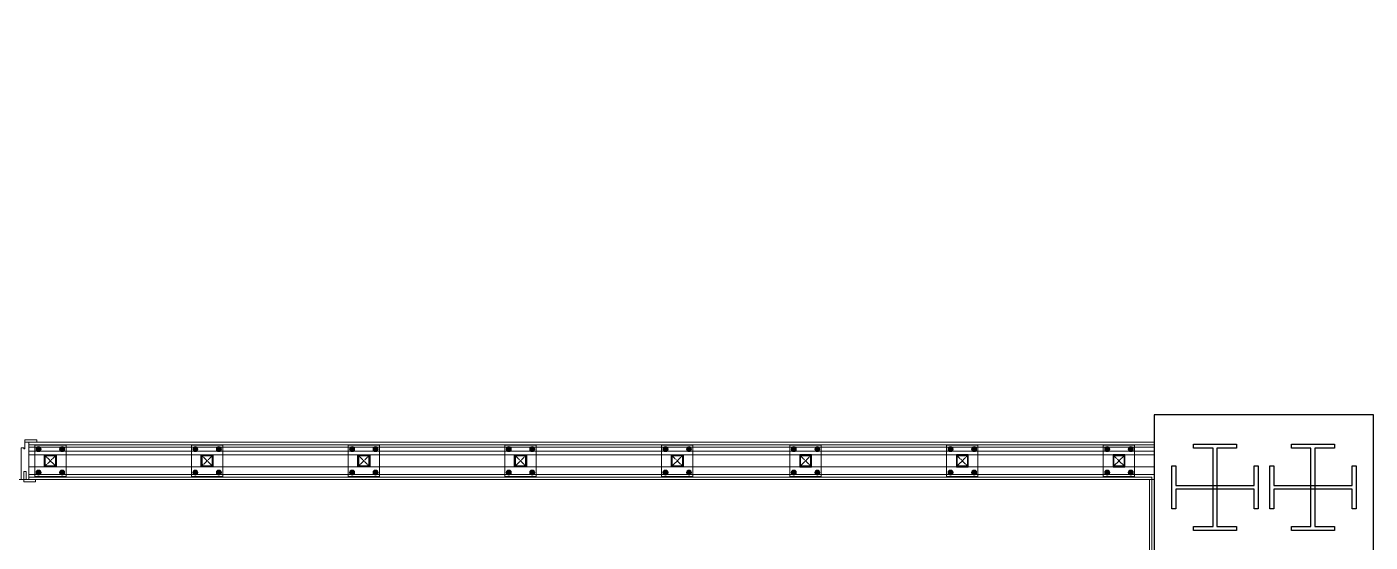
# Model space of a CAD drawing. Header units: centimetres. Extents: x 394264 to 551709, y 50011 to 59011.
# Drawn here: x 512901 to 513587, y 53891 to 54154 of the extents above; entities that cross this region are included whole.
import ezdxf

# ---------------------------------------------------------------- set-up
doc = ezdxf.new("R2010")
doc.units = ezdxf.units.CM
for name, pattern in [('CHAIN', [0.3543, 0.2362, -0.0295, 0.0591, -0.0295]), ('DASHDOT', [25.4, 12.7, -6.35, 0, -6.35]), ('M00$0$CENTER', [50.8, 31.75, -6.35, 6.35, -6.35])]:
    doc.linetypes.add(name, pattern=pattern)
doc.layers.get('0').update_dxf_attribs({"lineweight": 9})
doc.layers.add('-MH_Ad', color=1, linetype='Continuous', lineweight=9, true_color=0xff0000)
doc.layers.add('DV_alçıpanel_duvar_yeni', color=1, linetype='Continuous', lineweight=20, true_color=0xff0000)
for name, color, linetype, lineweight in [('0-KRCN-MİMARİ-220526', 8, 'Continuous', 9), ('A_Aks', 30, 'DASHDOT', 9), ('A_celik', 1, 'Continuous', 25), ('A_Duvar-alçiplak', 3, 'Continuous', 30), ('D_Alcipan_YL', 13, 'BATTING', 13), ('DV_akustik', 31, 'Continuous', 13), ('G_0.09', 254, 'Continuous', 9), ('G_0.13', 145, 'Continuous', 13), ('M00$0$A_Iskelet', 20, 'Continuous', 25), ('M00$0$D_Merkez', 51, 'M00$0$CENTER', 13), ('M00$0$D_Profil', 155, 'Continuous', 15), ('MH_Alan', 51, 'Continuous', 9)]:
    doc.layers.add(name, color=color, linetype=linetype, lineweight=lineweight)
doc.linetypes.add('BATTING', pattern='A,0.0001,-0.1,[134,ltypeshp.shx,S=0.1,R=0,X=-0.1,Y=0],-0.2,[134,ltypeshp.shx,S=0.1,R=180,X=0.1,Y=0],-0.1', length=0.4001)

# ---------------------------------------------------------------- blocks, each defined once
blk = doc.blocks.new('a_aks')
at = {"layer": 'A_Aks', "color": 8, "ltscale": 200}
for p, q in [((8480, 5308.05), (8480, -831.11)), ((8880, 5308.05), (8880, -831.11)), ((8930, 5308.05), (8930, -831.11)), ((-743.44, 1657), (12633.63, 1657))]:
    blk.add_line(p, q, dxfattribs=at)
blk = doc.blocks.new('mimari_yeni_durum')
at = {"layer": 'A_celik', "color": 8}
for points in [[(8869, 1679), (8891, 1679), (8891, 1677), (8881, 1677), (8881, 1637), (8891, 1637), (8891, 1635), (8869, 1635), (8869, 1637), (8879, 1637), (8879, 1677), (8869, 1677), (8869, 1679)], [(8919, 1679), (8941, 1679), (8941, 1677), (8931, 1677), (8931, 1637), (8941, 1637), (8941, 1635), (8919, 1635), (8919, 1637), (8929, 1637), (8929, 1677), (8919, 1677), (8919, 1679)], [(8858, 1646), (8858, 1668), (8860, 1668), (8860, 1658), (8900, 1658), (8900, 1668), (8902, 1668), (8902, 1646), (8900, 1646), (8900, 1656), (8860, 1656), (8860, 1646), (8858, 1646)], [(8908, 1646), (8908, 1668), (8910, 1668), (8910, 1658), (8950, 1658), (8950, 1668), (8952, 1668), (8952, 1646), (8950, 1646), (8950, 1656), (8910, 1656), (8910, 1646), (8908, 1646)]]:
    blk.add_lwpolyline(points, dxfattribs=at)
at = {"layer": 'A_Duvar-alçiplak', "color": 8}
blk.add_lwpolyline([(8849, 1620), (8961, 1620), (8961, 1694), (8849, 1694)], close=True, dxfattribs=at)
at = {"layer": 'A_Aks', "color": 8}
blk.add_blockref('a_aks', (0, 0), dxfattribs=at)
blk = doc.blocks.new('A$C17b1b0ad')
at = {"layer": 'MH_Alan', "color": 8}
blk.add_lwpolyline([(7032, 77), (7032, 1261), (7367, 1261), (7367, 1661), (7652.5, 1661), (7652.5, 1620), (7707.5, 1620), (7707.5, 1661), (8849, 1661), (8849, 1620), (8907, 1620), (8907, 88.2)], dxfattribs=at)
blk = doc.blocks.new('*U125')
at = {"ltscale": 40}
blk.add_lwpolyline([(0, 0), (0, 6), (6, 6), (6, 0)], close=True, dxfattribs=at)
at = {"layer": 'M00$0$D_Merkez', "ltscale": 0.015}
for points in [[(0, 0), (6, 6)], [(0, 6), (6, 0)]]:
    blk.add_lwpolyline(points, dxfattribs=at)
at = {"layer": 'M00$0$D_Profil', "ltscale": 40}
blk.add_lwpolyline([(0.4, 0.4), (0.4, 5.6), (5.6, 5.6), (5.6, 0.4)], close=True, dxfattribs=at)
blk = doc.blocks.new('duvarlar')
at = {"color": 8}
for points in [[(8272.5, 1681.2), (8278.5, 1681.2), (8278.5, 1680), (8272.5, 1680)], [(8271.9, 1661), (8271.9, 1665), (8273.1, 1665), (8273.1, 1661), (8274.5, 1661), (8274.5, 1680), (8272.5, 1680), (8272.5, 1676.7), (8272, 1676.7), (8272, 1677.2), (8270.5, 1677.2), (8270.5, 1661)], [(8277.5, 1662.5), (8293.5, 1662.5), (8293.5, 1678.5), (8277.5, 1678.5)], [(8357.5, 1662.5), (8373.5, 1662.5), (8373.5, 1678.5), (8357.5, 1678.5)], [(8437.5, 1662.5), (8453.5, 1662.5), (8453.5, 1678.5), (8437.5, 1678.5)], [(8517.5, 1662.5), (8533.5, 1662.5), (8533.5, 1678.5), (8517.5, 1678.5)], [(8597.5, 1662.5), (8613.5, 1662.5), (8613.5, 1678.5), (8597.5, 1678.5)], [(8679, 1662.5), (8663, 1662.5), (8663, 1678.5), (8679, 1678.5)], [(8759, 1662.5), (8743, 1662.5), (8743, 1678.5), (8759, 1678.5)], [(8839, 1662.5), (8823, 1662.5), (8823, 1678.5), (8839, 1678.5)], [(8273.1, 1661), (8277.9, 1661), (8277.9, 1659.8), (8271.9, 1659.8), (8271.9, 1665), (8273.1, 1665)]]:
    blk.add_lwpolyline(points, close=True, dxfattribs=at)
at = {"layer": 'D_Alcipan_YL', "color": 8, "linetype": 'BATTING', "ltscale": 4}
blk.add_line((8274.5, 1675.5), (8849, 1675.5), dxfattribs=at)
at = {"layer": 'DV_akustik', "color": 8}
for p, q in [((8274.5, 1663.5), (8849, 1663.5)), ((8274.5, 1661), (8846.5, 1661)), ((8846.5, 1661), (8846.5, 1617.5)), ((8849, 1663.5), (8849, 1620))]:
    blk.add_line(p, q, dxfattribs=at)
at = {"layer": 'DV_akustik', "color": 8, "linetype": 'BATTING', "ltscale": 2.5}
for p, q in [((8274.5, 1662.25), (8847.75, 1662.25)), ((8847.75, 1662.25), (8847.75, 1618.75))]:
    blk.add_line(p, q, dxfattribs=at)
at = {"layer": 'DV_alçıpanel_duvar_yeni', "color": 8}
for p, q in [((8274.5, 1680), (8849, 1680)), ((8849, 1678.75), (8274.5, 1678.75)), ((8274.5, 1677.5), (8849, 1677.5))]:
    blk.add_line(p, q, dxfattribs=at)
at = {"layer": 'G_0.09', "color": 8}
for p, q in [((8278.33, 1676.5), (8278.91, 1677.51)), ((8278.91, 1675.49), (8278.33, 1676.5)), ((8278.91, 1677.51), (8280.09, 1677.51)), ((8280.09, 1675.49), (8278.91, 1675.49)), ((8280.09, 1677.51), (8280.67, 1676.5)), ((8280.67, 1676.5), (8280.09, 1675.49)), ((8290.91, 1677.51), (8290.33, 1676.5)), ((8290.33, 1676.5), (8290.91, 1675.49)), ((8292.09, 1677.51), (8290.91, 1677.51)), ((8290.91, 1675.49), (8292.09, 1675.49)), ((8292.67, 1676.5), (8292.09, 1677.51)), ((8292.09, 1675.49), (8292.67, 1676.5)), ((8358.33, 1676.5), (8358.91, 1677.51)), ((8358.91, 1675.49), (8358.33, 1676.5)), ((8358.91, 1677.51), (8360.09, 1677.51)), ((8360.09, 1675.49), (8358.91, 1675.49)), ((8360.09, 1677.51), (8360.67, 1676.5)), ((8360.67, 1676.5), (8360.09, 1675.49)), ((8370.91, 1677.51), (8370.33, 1676.5)), ((8370.33, 1676.5), (8370.91, 1675.49)), ((8372.09, 1677.51), (8370.91, 1677.51)), ((8370.91, 1675.49), (8372.09, 1675.49)), ((8372.67, 1676.5), (8372.09, 1677.51)), ((8372.09, 1675.49), (8372.67, 1676.5)), ((8438.33, 1676.5), (8438.91, 1677.51)), ((8438.91, 1675.49), (8438.33, 1676.5)), ((8438.91, 1677.51), (8440.09, 1677.51)), ((8440.09, 1675.49), (8438.91, 1675.49)), ((8440.09, 1677.51), (8440.67, 1676.5)), ((8440.67, 1676.5), (8440.09, 1675.49)), ((8450.91, 1677.51), (8450.33, 1676.5)), ((8450.33, 1676.5), (8450.91, 1675.49)), ((8452.09, 1677.51), (8450.91, 1677.51)), ((8450.91, 1675.49), (8452.09, 1675.49)), ((8452.67, 1676.5), (8452.09, 1677.51)), ((8452.09, 1675.49), (8452.67, 1676.5)), ((8518.33, 1676.5), (8518.91, 1677.51)), ((8518.91, 1675.49), (8518.33, 1676.5)), ((8518.91, 1677.51), (8520.09, 1677.51)), ((8520.09, 1675.49), (8518.91, 1675.49)), ((8520.09, 1677.51), (8520.67, 1676.5)), ((8520.67, 1676.5), (8520.09, 1675.49)), ((8530.91, 1677.51), (8530.33, 1676.5)), ((8530.33, 1676.5), (8530.91, 1675.49)), ((8532.09, 1677.51), (8530.91, 1677.51)), ((8530.91, 1675.49), (8532.09, 1675.49)), ((8532.67, 1676.5), (8532.09, 1677.51)), ((8532.09, 1675.49), (8532.67, 1676.5)), ((8598.33, 1676.5), (8598.91, 1677.51)), ((8598.91, 1675.49), (8598.33, 1676.5)), ((8598.91, 1677.51), (8600.09, 1677.51)), ((8600.09, 1675.49), (8598.91, 1675.49)), ((8600.09, 1677.51), (8600.67, 1676.5)), ((8600.67, 1676.5), (8600.09, 1675.49)), ((8610.91, 1677.51), (8610.33, 1676.5)), ((8610.33, 1676.5), (8610.91, 1675.49)), ((8612.09, 1677.51), (8610.91, 1677.51)), ((8610.91, 1675.49), (8612.09, 1675.49)), ((8612.67, 1676.5), (8612.09, 1677.51)), ((8612.09, 1675.49), (8612.67, 1676.5)), ((8663.83, 1676.5), (8664.41, 1677.51)), ((8664.41, 1675.49), (8663.83, 1676.5)), ((8664.41, 1677.51), (8665.59, 1677.51)), ((8665.59, 1675.49), (8664.41, 1675.49)), ((8665.59, 1677.51), (8666.17, 1676.5)), ((8666.17, 1676.5), (8665.59, 1675.49)), ((8676.41, 1677.51), (8675.83, 1676.5)), ((8675.83, 1676.5), (8676.41, 1675.49)), ((8677.59, 1677.51), (8676.41, 1677.51)), ((8676.41, 1675.49), (8677.59, 1675.49)), ((8678.17, 1676.5), (8677.59, 1677.51)), ((8677.59, 1675.49), (8678.17, 1676.5)), ((8743.83, 1676.5), (8744.41, 1677.51)), ((8744.41, 1675.49), (8743.83, 1676.5)), ((8744.41, 1677.51), (8745.59, 1677.51)), ((8745.59, 1675.49), (8744.41, 1675.49)), ((8745.59, 1677.51), (8746.17, 1676.5)), ((8746.17, 1676.5), (8745.59, 1675.49)), ((8756.41, 1677.51), (8755.83, 1676.5)), ((8755.83, 1676.5), (8756.41, 1675.49)), ((8757.59, 1677.51), (8756.41, 1677.51)), ((8756.41, 1675.49), (8757.59, 1675.49)), ((8758.17, 1676.5), (8757.59, 1677.51)), ((8757.59, 1675.49), (8758.17, 1676.5)), ((8823.83, 1676.5), (8824.41, 1677.51)), ((8824.41, 1675.49), (8823.83, 1676.5)), ((8824.41, 1677.51), (8825.59, 1677.51)), ((8825.59, 1675.49), (8824.41, 1675.49)), ((8825.59, 1677.51), (8826.17, 1676.5)), ((8826.17, 1676.5), (8825.59, 1675.49)), ((8836.41, 1677.51), (8835.83, 1676.5)), ((8835.83, 1676.5), (8836.41, 1675.49)), ((8837.59, 1677.51), (8836.41, 1677.51)), ((8836.41, 1675.49), (8837.59, 1675.49)), ((8838.17, 1676.5), (8837.59, 1677.51)), ((8837.59, 1675.49), (8838.17, 1676.5)), ((8278.91, 1665.51), (8278.33, 1664.5)), ((8278.33, 1664.5), (8278.91, 1663.49)), ((8280.09, 1665.51), (8278.91, 1665.51)), ((8278.91, 1663.49), (8280.09, 1663.49)), ((8280.67, 1664.5), (8280.09, 1665.51)), ((8280.09, 1663.49), (8280.67, 1664.5)), ((8290.33, 1664.5), (8290.91, 1665.51)), ((8290.91, 1663.49), (8290.33, 1664.5)), ((8290.91, 1665.51), (8292.09, 1665.51)), ((8292.09, 1663.49), (8290.91, 1663.49)), ((8292.09, 1665.51), (8292.67, 1664.5)), ((8292.67, 1664.5), (8292.09, 1663.49)), ((8358.91, 1665.51), (8358.33, 1664.5)), ((8358.33, 1664.5), (8358.91, 1663.49)), ((8360.09, 1665.51), (8358.91, 1665.51)), ((8358.91, 1663.49), (8360.09, 1663.49)), ((8360.67, 1664.5), (8360.09, 1665.51)), ((8360.09, 1663.49), (8360.67, 1664.5)), ((8370.33, 1664.5), (8370.91, 1665.51)), ((8370.91, 1663.49), (8370.33, 1664.5)), ((8370.91, 1665.51), (8372.09, 1665.51)), ((8372.09, 1663.49), (8370.91, 1663.49)), ((8372.09, 1665.51), (8372.67, 1664.5)), ((8372.67, 1664.5), (8372.09, 1663.49)), ((8438.91, 1665.51), (8438.33, 1664.5)), ((8438.33, 1664.5), (8438.91, 1663.49)), ((8440.09, 1665.51), (8438.91, 1665.51)), ((8438.91, 1663.49), (8440.09, 1663.49)), ((8440.67, 1664.5), (8440.09, 1665.51)), ((8440.09, 1663.49), (8440.67, 1664.5)), ((8450.33, 1664.5), (8450.91, 1665.51)), ((8450.91, 1663.49), (8450.33, 1664.5)), ((8450.91, 1665.51), (8452.09, 1665.51)), ((8452.09, 1663.49), (8450.91, 1663.49)), ((8452.09, 1665.51), (8452.67, 1664.5)), ((8452.67, 1664.5), (8452.09, 1663.49)), ((8518.91, 1665.51), (8518.33, 1664.5)), ((8518.33, 1664.5), (8518.91, 1663.49)), ((8520.09, 1665.51), (8518.91, 1665.51)), ((8518.91, 1663.49), (8520.09, 1663.49)), ((8520.67, 1664.5), (8520.09, 1665.51)), ((8520.09, 1663.49), (8520.67, 1664.5)), ((8530.33, 1664.5), (8530.91, 1665.51)), ((8530.91, 1663.49), (8530.33, 1664.5)), ((8530.91, 1665.51), (8532.09, 1665.51)), ((8532.09, 1663.49), (8530.91, 1663.49)), ((8532.09, 1665.51), (8532.67, 1664.5)), ((8532.67, 1664.5), (8532.09, 1663.49)), ((8598.91, 1665.51), (8598.33, 1664.5)), ((8598.33, 1664.5), (8598.91, 1663.49)), ((8600.09, 1665.51), (8598.91, 1665.51)), ((8598.91, 1663.49), (8600.09, 1663.49)), ((8600.67, 1664.5), (8600.09, 1665.51)), ((8600.09, 1663.49), (8600.67, 1664.5)), ((8610.33, 1664.5), (8610.91, 1665.51)), ((8610.91, 1663.49), (8610.33, 1664.5)), ((8610.91, 1665.51), (8612.09, 1665.51)), ((8612.09, 1663.49), (8610.91, 1663.49)), ((8612.09, 1665.51), (8612.67, 1664.5)), ((8612.67, 1664.5), (8612.09, 1663.49)), ((8664.41, 1665.51), (8663.83, 1664.5)), ((8663.83, 1664.5), (8664.41, 1663.49)), ((8665.59, 1665.51), (8664.41, 1665.51)), ((8664.41, 1663.49), (8665.59, 1663.49)), ((8666.17, 1664.5), (8665.59, 1665.51)), ((8665.59, 1663.49), (8666.17, 1664.5)), ((8675.83, 1664.5), (8676.41, 1665.51)), ((8676.41, 1663.49), (8675.83, 1664.5)), ((8676.41, 1665.51), (8677.59, 1665.51)), ((8677.59, 1663.49), (8676.41, 1663.49)), ((8677.59, 1665.51), (8678.17, 1664.5)), ((8678.17, 1664.5), (8677.59, 1663.49)), ((8744.41, 1665.51), (8743.83, 1664.5)), ((8743.83, 1664.5), (8744.41, 1663.49)), ((8745.59, 1665.51), (8744.41, 1665.51)), ((8744.41, 1663.49), (8745.59, 1663.49)), ((8746.17, 1664.5), (8745.59, 1665.51)), ((8745.59, 1663.49), (8746.17, 1664.5)), ((8755.83, 1664.5), (8756.41, 1665.51)), ((8756.41, 1663.49), (8755.83, 1664.5)), ((8756.41, 1665.51), (8757.59, 1665.51)), ((8757.59, 1663.49), (8756.41, 1663.49)), ((8757.59, 1665.51), (8758.17, 1664.5)), ((8758.17, 1664.5), (8757.59, 1663.49)), ((8824.41, 1665.51), (8823.83, 1664.5)), ((8823.83, 1664.5), (8824.41, 1663.49)), ((8825.59, 1665.51), (8824.41, 1665.51)), ((8824.41, 1663.49), (8825.59, 1663.49)), ((8826.17, 1664.5), (8825.59, 1665.51)), ((8825.59, 1663.49), (8826.17, 1664.5)), ((8835.83, 1664.5), (8836.41, 1665.51)), ((8836.41, 1663.49), (8835.83, 1664.5)), ((8836.41, 1665.51), (8837.59, 1665.51)), ((8837.59, 1663.49), (8836.41, 1663.49)), ((8837.59, 1665.51), (8838.17, 1664.5)), ((8838.17, 1664.5), (8837.59, 1663.49))]:
    blk.add_line(p, q, dxfattribs=at)
at = {"layer": 'G_0.09', "color": 8, "linetype": 'CHAIN', "ltscale": 3}
for p, q in [((8280.67, 1676.5), (8278.33, 1676.5)), ((8279.5, 1677.51), (8279.5, 1675.49)), ((8290.33, 1676.5), (8292.67, 1676.5)), ((8291.5, 1677.51), (8291.5, 1675.49)), ((8360.67, 1676.5), (8358.33, 1676.5)), ((8359.5, 1677.51), (8359.5, 1675.49)), ((8370.33, 1676.5), (8372.67, 1676.5)), ((8371.5, 1677.51), (8371.5, 1675.49)), ((8440.67, 1676.5), (8438.33, 1676.5)), ((8439.5, 1677.51), (8439.5, 1675.49)), ((8450.33, 1676.5), (8452.67, 1676.5)), ((8451.5, 1677.51), (8451.5, 1675.49)), ((8520.67, 1676.5), (8518.33, 1676.5)), ((8519.5, 1677.51), (8519.5, 1675.49)), ((8530.33, 1676.5), (8532.67, 1676.5)), ((8531.5, 1677.51), (8531.5, 1675.49)), ((8600.67, 1676.5), (8598.33, 1676.5)), ((8599.5, 1677.51), (8599.5, 1675.49)), ((8610.33, 1676.5), (8612.67, 1676.5)), ((8611.5, 1677.51), (8611.5, 1675.49)), ((8666.17, 1676.5), (8663.83, 1676.5)), ((8665, 1677.51), (8665, 1675.49)), ((8675.83, 1676.5), (8678.17, 1676.5)), ((8677, 1677.51), (8677, 1675.49)), ((8746.17, 1676.5), (8743.83, 1676.5)), ((8745, 1677.51), (8745, 1675.49)), ((8755.83, 1676.5), (8758.17, 1676.5)), ((8757, 1677.51), (8757, 1675.49)), ((8826.17, 1676.5), (8823.83, 1676.5)), ((8825, 1677.51), (8825, 1675.49)), ((8835.83, 1676.5), (8838.17, 1676.5)), ((8837, 1677.51), (8837, 1675.49)), ((8280.67, 1664.5), (8278.33, 1664.5)), ((8279.5, 1663.49), (8279.5, 1665.51)), ((8290.33, 1664.5), (8292.67, 1664.5)), ((8291.5, 1663.49), (8291.5, 1665.51)), ((8360.67, 1664.5), (8358.33, 1664.5)), ((8359.5, 1663.49), (8359.5, 1665.51)), ((8370.33, 1664.5), (8372.67, 1664.5)), ((8371.5, 1663.49), (8371.5, 1665.51)), ((8440.67, 1664.5), (8438.33, 1664.5)), ((8439.5, 1663.49), (8439.5, 1665.51)), ((8450.33, 1664.5), (8452.67, 1664.5)), ((8451.5, 1663.49), (8451.5, 1665.51)), ((8520.67, 1664.5), (8518.33, 1664.5)), ((8519.5, 1663.49), (8519.5, 1665.51)), ((8530.33, 1664.5), (8532.67, 1664.5)), ((8531.5, 1663.49), (8531.5, 1665.51)), ((8600.67, 1664.5), (8598.33, 1664.5)), ((8599.5, 1663.49), (8599.5, 1665.51)), ((8610.33, 1664.5), (8612.67, 1664.5)), ((8611.5, 1663.49), (8611.5, 1665.51)), ((8666.17, 1664.5), (8663.83, 1664.5)), ((8665, 1663.49), (8665, 1665.51)), ((8675.83, 1664.5), (8678.17, 1664.5)), ((8677, 1663.49), (8677, 1665.51)), ((8746.17, 1664.5), (8743.83, 1664.5)), ((8745, 1663.49), (8745, 1665.51)), ((8755.83, 1664.5), (8758.17, 1664.5)), ((8757, 1663.49), (8757, 1665.51)), ((8826.17, 1664.5), (8823.83, 1664.5)), ((8825, 1663.49), (8825, 1665.51)), ((8835.83, 1664.5), (8838.17, 1664.5)), ((8837, 1663.49), (8837, 1665.51))]:
    blk.add_line(p, q, dxfattribs=at)
at = {"layer": 'G_0.09', "color": 8}
for centre, radius in [((8279.5, 1676.5), 1.28), ((8279.5, 1676.5), 0.917), ((8279.5, 1676.5), 0.9), ((8279.5, 1676.5), 0.693), ((8279.5, 1676.5), 0.64), ((8279.5, 1676.5), 0.539), ((8291.5, 1676.5), 1.28), ((8291.5, 1676.5), 0.917), ((8291.5, 1676.5), 0.9), ((8291.5, 1676.5), 0.693), ((8291.5, 1676.5), 0.64), ((8291.5, 1676.5), 0.539), ((8359.5, 1676.5), 1.28), ((8359.5, 1676.5), 0.917), ((8359.5, 1676.5), 0.9), ((8359.5, 1676.5), 0.693), ((8359.5, 1676.5), 0.64), ((8359.5, 1676.5), 0.539), ((8371.5, 1676.5), 1.28), ((8371.5, 1676.5), 0.917), ((8371.5, 1676.5), 0.9), ((8371.5, 1676.5), 0.693), ((8371.5, 1676.5), 0.64), ((8371.5, 1676.5), 0.539), ((8439.5, 1676.5), 1.28), ((8439.5, 1676.5), 0.917), ((8439.5, 1676.5), 0.9), ((8439.5, 1676.5), 0.693), ((8439.5, 1676.5), 0.64), ((8439.5, 1676.5), 0.539), ((8451.5, 1676.5), 1.28), ((8451.5, 1676.5), 0.917), ((8451.5, 1676.5), 0.9), ((8451.5, 1676.5), 0.693), ((8451.5, 1676.5), 0.64), ((8451.5, 1676.5), 0.539), ((8519.5, 1676.5), 1.28), ((8519.5, 1676.5), 0.917), ((8519.5, 1676.5), 0.9), ((8519.5, 1676.5), 0.693), ((8519.5, 1676.5), 0.64), ((8519.5, 1676.5), 0.539), ((8531.5, 1676.5), 1.28), ((8531.5, 1676.5), 0.917), ((8531.5, 1676.5), 0.9), ((8531.5, 1676.5), 0.693), ((8531.5, 1676.5), 0.64), ((8531.5, 1676.5), 0.539), ((8599.5, 1676.5), 1.28), ((8599.5, 1676.5), 0.917), ((8599.5, 1676.5), 0.9), ((8599.5, 1676.5), 0.693), ((8599.5, 1676.5), 0.64), ((8599.5, 1676.5), 0.539), ((8611.5, 1676.5), 1.28), ((8611.5, 1676.5), 0.917), ((8611.5, 1676.5), 0.9), ((8611.5, 1676.5), 0.693), ((8611.5, 1676.5), 0.64), ((8611.5, 1676.5), 0.539), ((8665, 1676.5), 1.28), ((8665, 1676.5), 0.917), ((8665, 1676.5), 0.9), ((8665, 1676.5), 0.693), ((8665, 1676.5), 0.64), ((8665, 1676.5), 0.539), ((8677, 1676.5), 1.28), ((8677, 1676.5), 0.917), ((8677, 1676.5), 0.9), ((8677, 1676.5), 0.693), ((8677, 1676.5), 0.64), ((8677, 1676.5), 0.539), ((8745, 1676.5), 1.28), ((8745, 1676.5), 0.917), ((8745, 1676.5), 0.9), ((8745, 1676.5), 0.693), ((8745, 1676.5), 0.64), ((8745, 1676.5), 0.539), ((8757, 1676.5), 1.28), ((8757, 1676.5), 0.917), ((8757, 1676.5), 0.9), ((8757, 1676.5), 0.693), ((8757, 1676.5), 0.64), ((8757, 1676.5), 0.539), ((8825, 1676.5), 1.28), ((8825, 1676.5), 0.917), ((8825, 1676.5), 0.9), ((8825, 1676.5), 0.693), ((8825, 1676.5), 0.64), ((8825, 1676.5), 0.539), ((8837, 1676.5), 1.28), ((8837, 1676.5), 0.917), ((8837, 1676.5), 0.9), ((8837, 1676.5), 0.693), ((8837, 1676.5), 0.64), ((8837, 1676.5), 0.539), ((8279.5, 1664.5), 1.28), ((8279.5, 1664.5), 0.917), ((8279.5, 1664.5), 0.9), ((8279.5, 1664.5), 0.693), ((8279.5, 1664.5), 0.64), ((8279.5, 1664.5), 0.539), ((8291.5, 1664.5), 1.28), ((8291.5, 1664.5), 0.917), ((8291.5, 1664.5), 0.9), ((8291.5, 1664.5), 0.693), ((8291.5, 1664.5), 0.64), ((8291.5, 1664.5), 0.539), ((8359.5, 1664.5), 1.28), ((8359.5, 1664.5), 0.917), ((8359.5, 1664.5), 0.9), ((8359.5, 1664.5), 0.693), ((8359.5, 1664.5), 0.64), ((8359.5, 1664.5), 0.539), ((8371.5, 1664.5), 1.28), ((8371.5, 1664.5), 0.917), ((8371.5, 1664.5), 0.9), ((8371.5, 1664.5), 0.693), ((8371.5, 1664.5), 0.64), ((8371.5, 1664.5), 0.539), ((8439.5, 1664.5), 1.28), ((8439.5, 1664.5), 0.917), ((8439.5, 1664.5), 0.9), ((8439.5, 1664.5), 0.693), ((8439.5, 1664.5), 0.64), ((8439.5, 1664.5), 0.539), ((8451.5, 1664.5), 1.28), ((8451.5, 1664.5), 0.917), ((8451.5, 1664.5), 0.9), ((8451.5, 1664.5), 0.693), ((8451.5, 1664.5), 0.64), ((8451.5, 1664.5), 0.539), ((8519.5, 1664.5), 1.28), ((8519.5, 1664.5), 0.917), ((8519.5, 1664.5), 0.9), ((8519.5, 1664.5), 0.693), ((8519.5, 1664.5), 0.64), ((8519.5, 1664.5), 0.539), ((8531.5, 1664.5), 1.28), ((8531.5, 1664.5), 0.917), ((8531.5, 1664.5), 0.9), ((8531.5, 1664.5), 0.693), ((8531.5, 1664.5), 0.64), ((8531.5, 1664.5), 0.539), ((8599.5, 1664.5), 1.28), ((8599.5, 1664.5), 0.917), ((8599.5, 1664.5), 0.9), ((8599.5, 1664.5), 0.693), ((8599.5, 1664.5), 0.64), ((8599.5, 1664.5), 0.539), ((8611.5, 1664.5), 1.28), ((8611.5, 1664.5), 0.917), ((8611.5, 1664.5), 0.9), ((8611.5, 1664.5), 0.693), ((8611.5, 1664.5), 0.64), ((8611.5, 1664.5), 0.539), ((8665, 1664.5), 1.28), ((8665, 1664.5), 0.917), ((8665, 1664.5), 0.9), ((8665, 1664.5), 0.693), ((8665, 1664.5), 0.64), ((8665, 1664.5), 0.539), ((8677, 1664.5), 1.28), ((8677, 1664.5), 0.917), ((8677, 1664.5), 0.9), ((8677, 1664.5), 0.693), ((8677, 1664.5), 0.64), ((8677, 1664.5), 0.539), ((8745, 1664.5), 1.28), ((8745, 1664.5), 0.917), ((8745, 1664.5), 0.9), ((8745, 1664.5), 0.693), ((8745, 1664.5), 0.64), ((8745, 1664.5), 0.539), ((8757, 1664.5), 1.28), ((8757, 1664.5), 0.917), ((8757, 1664.5), 0.9), ((8757, 1664.5), 0.693), ((8757, 1664.5), 0.64), ((8757, 1664.5), 0.539), ((8825, 1664.5), 1.28), ((8825, 1664.5), 0.917), ((8825, 1664.5), 0.9), ((8825, 1664.5), 0.693), ((8825, 1664.5), 0.64), ((8825, 1664.5), 0.539), ((8837, 1664.5), 1.28), ((8837, 1664.5), 0.917), ((8837, 1664.5), 0.9), ((8837, 1664.5), 0.693), ((8837, 1664.5), 0.64), ((8837, 1664.5), 0.539)]:
    blk.add_circle(centre, radius, dxfattribs=at)
at = {"layer": 'G_0.09', "color": 8, "linetype": 'Continuous'}
for centre, start, end in [((8279.5, 1676.5), 72, 252), ((8279.5, 1676.5), 72, 252), ((8279.5, 1676.5), 252, 72), ((8279.5, 1676.5), 252, 72), ((8291.5, 1676.5), 108, 288), ((8291.5, 1676.5), 108, 288), ((8291.5, 1676.5), 288, 108), ((8291.5, 1676.5), 288, 108), ((8359.5, 1676.5), 72, 252), ((8359.5, 1676.5), 72, 252), ((8359.5, 1676.5), 252, 72), ((8359.5, 1676.5), 252, 72), ((8371.5, 1676.5), 108, 288), ((8371.5, 1676.5), 108, 288), ((8371.5, 1676.5), 288, 108), ((8371.5, 1676.5), 288, 108), ((8439.5, 1676.5), 72, 252), ((8439.5, 1676.5), 72, 252), ((8439.5, 1676.5), 252, 72), ((8439.5, 1676.5), 252, 72), ((8451.5, 1676.5), 108, 288), ((8451.5, 1676.5), 108, 288), ((8451.5, 1676.5), 288, 108), ((8451.5, 1676.5), 288, 108), ((8519.5, 1676.5), 72, 252), ((8519.5, 1676.5), 72, 252), ((8519.5, 1676.5), 252, 72), ((8519.5, 1676.5), 252, 72), ((8531.5, 1676.5), 108, 288), ((8531.5, 1676.5), 108, 288), ((8531.5, 1676.5), 288, 108), ((8531.5, 1676.5), 288, 108), ((8599.5, 1676.5), 72, 252), ((8599.5, 1676.5), 72, 252), ((8599.5, 1676.5), 252, 72), ((8599.5, 1676.5), 252, 72), ((8611.5, 1676.5), 108, 288), ((8611.5, 1676.5), 108, 288), ((8611.5, 1676.5), 288, 108), ((8611.5, 1676.5), 288, 108), ((8665, 1676.5), 72, 252), ((8665, 1676.5), 72, 252), ((8665, 1676.5), 252, 72), ((8665, 1676.5), 252, 72), ((8677, 1676.5), 108, 288), ((8677, 1676.5), 108, 288), ((8677, 1676.5), 288, 108), ((8677, 1676.5), 288, 108), ((8745, 1676.5), 72, 252), ((8745, 1676.5), 72, 252), ((8745, 1676.5), 252, 72), ((8745, 1676.5), 252, 72), ((8757, 1676.5), 108, 288), ((8757, 1676.5), 108, 288), ((8757, 1676.5), 288, 108), ((8757, 1676.5), 288, 108), ((8825, 1676.5), 72, 252), ((8825, 1676.5), 72, 252), ((8825, 1676.5), 252, 72), ((8825, 1676.5), 252, 72), ((8837, 1676.5), 108, 288), ((8837, 1676.5), 108, 288), ((8837, 1676.5), 288, 108), ((8837, 1676.5), 288, 108), ((8279.5, 1664.5), 108, 288), ((8279.5, 1664.5), 108, 288), ((8279.5, 1664.5), 288, 108), ((8279.5, 1664.5), 288, 108), ((8291.5, 1664.5), 72, 252), ((8291.5, 1664.5), 72, 252), ((8291.5, 1664.5), 252, 72), ((8291.5, 1664.5), 252, 72), ((8359.5, 1664.5), 108, 288), ((8359.5, 1664.5), 108, 288), ((8359.5, 1664.5), 288, 108), ((8359.5, 1664.5), 288, 108), ((8371.5, 1664.5), 72, 252), ((8371.5, 1664.5), 72, 252), ((8371.5, 1664.5), 252, 72), ((8371.5, 1664.5), 252, 72), ((8439.5, 1664.5), 108, 288), ((8439.5, 1664.5), 108, 288), ((8439.5, 1664.5), 288, 108), ((8439.5, 1664.5), 288, 108), ((8451.5, 1664.5), 72, 252), ((8451.5, 1664.5), 72, 252), ((8451.5, 1664.5), 252, 72), ((8451.5, 1664.5), 252, 72), ((8519.5, 1664.5), 108, 288), ((8519.5, 1664.5), 108, 288), ((8519.5, 1664.5), 288, 108), ((8519.5, 1664.5), 288, 108), ((8531.5, 1664.5), 72, 252), ((8531.5, 1664.5), 72, 252), ((8531.5, 1664.5), 252, 72), ((8531.5, 1664.5), 252, 72), ((8599.5, 1664.5), 108, 288), ((8599.5, 1664.5), 108, 288), ((8599.5, 1664.5), 288, 108), ((8599.5, 1664.5), 288, 108), ((8611.5, 1664.5), 72, 252), ((8611.5, 1664.5), 72, 252), ((8611.5, 1664.5), 252, 72), ((8611.5, 1664.5), 252, 72), ((8665, 1664.5), 108, 288), ((8665, 1664.5), 108, 288), ((8665, 1664.5), 288, 108), ((8665, 1664.5), 288, 108), ((8677, 1664.5), 72, 252), ((8677, 1664.5), 72, 252), ((8677, 1664.5), 252, 72), ((8677, 1664.5), 252, 72), ((8745, 1664.5), 108, 288), ((8745, 1664.5), 108, 288), ((8745, 1664.5), 288, 108), ((8745, 1664.5), 288, 108), ((8757, 1664.5), 72, 252), ((8757, 1664.5), 72, 252), ((8757, 1664.5), 252, 72), ((8757, 1664.5), 252, 72), ((8825, 1664.5), 108, 288), ((8825, 1664.5), 108, 288), ((8825, 1664.5), 288, 108), ((8825, 1664.5), 288, 108), ((8837, 1664.5), 72, 252), ((8837, 1664.5), 72, 252), ((8837, 1664.5), 252, 72), ((8837, 1664.5), 252, 72)]:
    blk.add_arc(centre, 0.72, start, end, dxfattribs=at)
at = {"layer": 'G_0.09', "color": 8}
for centre, start, end in [((8279.5, 1676.5), 100, 10), ((8291.5, 1676.5), 170, 80), ((8359.5, 1676.5), 100, 10), ((8371.5, 1676.5), 170, 80), ((8439.5, 1676.5), 100, 10), ((8451.5, 1676.5), 170, 80), ((8519.5, 1676.5), 100, 10), ((8531.5, 1676.5), 170, 80), ((8599.5, 1676.5), 100, 10), ((8611.5, 1676.5), 170, 80), ((8665, 1676.5), 100, 10), ((8677, 1676.5), 170, 80), ((8745, 1676.5), 100, 10), ((8757, 1676.5), 170, 80), ((8825, 1676.5), 100, 10), ((8837, 1676.5), 170, 80), ((8279.5, 1664.5), 350, 260), ((8291.5, 1664.5), 280, 190), ((8359.5, 1664.5), 350, 260), ((8371.5, 1664.5), 280, 190), ((8439.5, 1664.5), 350, 260), ((8451.5, 1664.5), 280, 190), ((8519.5, 1664.5), 350, 260), ((8531.5, 1664.5), 280, 190), ((8599.5, 1664.5), 350, 260), ((8611.5, 1664.5), 280, 190), ((8665, 1664.5), 350, 260), ((8677, 1664.5), 280, 190), ((8745, 1664.5), 350, 260), ((8757, 1664.5), 280, 190), ((8825, 1664.5), 350, 260), ((8837, 1664.5), 280, 190)]:
    blk.add_arc(centre, 0.64, start, end, dxfattribs=at)
at = {"layer": 'G_0.13', "color": 8}
for p, q in [((8274.5, 1677.5), (8849, 1677.5)), ((8274.5, 1673.5), (8849, 1673.5)), ((8274.5, 1667.5), (8849, 1667.5)), ((8274.5, 1663.5), (8849, 1663.5))]:
    blk.add_line(p, q, dxfattribs=at)
at = {"layer": 'M00$0$A_Iskelet', "color": 8, "rotation": 270}
for p in [(8282.5, 1673.5), (8362.5, 1673.5), (8442.5, 1673.5), (8522.5, 1673.5), (8602.5, 1673.5)]:
    blk.add_blockref('*U125', p, dxfattribs=at)
at = {"layer": 'M00$0$A_Iskelet', "color": 8, "xscale": -1, "rotation": 90}
for p in [(8674, 1673.5), (8754, 1673.5), (8834, 1673.5)]:
    blk.add_blockref('*U125', p, dxfattribs=at)
blk = doc.blocks.new('A$C9e52caec')
at = {"layer": '-MH_Ad', "color": 8}
blk.add_blockref('A$C17b1b0ad', (0, 0), dxfattribs=at)
at = {"color": 8}
blk.add_blockref('mimari_yeni_durum', (0, 0), dxfattribs=at)
blk.add_blockref('duvarlar', (0, 0))

msp = doc.modelspace()

# ---------------------------------------------------------------- block references
at = {"layer": '0-KRCN-MİMARİ-220526', "rotation": 359.999999999997}
msp.add_blockref('A$C9e52caec', (504627.51, 52262.37, 74), dxfattribs=at)

doc.saveas('drawing.dxf')
